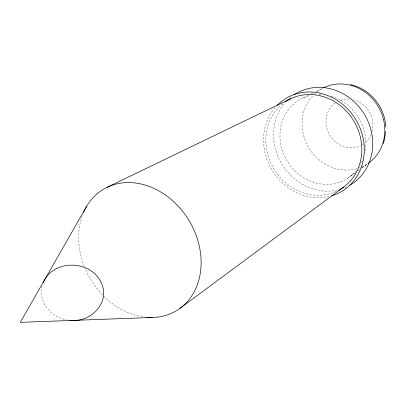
<?xml version="1.0" encoding="UTF-8"?>
<svg xmlns="http://www.w3.org/2000/svg" width="406" height="406" viewBox="0 0 406 406"><rect width="100%" height="100%" fill="white"/><g stroke="black" fill="none" stroke-linecap="round" stroke-linejoin="round"><path stroke-width="0.3" stroke-dasharray="2.03 1.52" d="M372.211 131.194L372.815 127.687A25.456 23.441 59.2 0 0 371.155 115.71L369.597 112.355L367.572 109.25A25.451 23.436 59.1 0 0 358.249 101.464L353.799 99.764M42.112 285.956C37.748 301.734 51.12 317.451 66.477 319.735M335.189 102.931L334.29 103.616A25.446 23.441 59.1 0 0 327.617 112.69L326.566 115.994L326.018 119.46A25.466 23.457 59.1 0 0 327.759 131.194L329.291 134.472L331.271 137.507A25.471 23.462 59.2 0 0 340.35 145.191L342.491 146.17A23.969 22.071 59 0 0 345.826 147.221A25.258 23.264 59.2 0 0 357.153 146.997L360.32 145.825M347.769 178.173L354.945 172.956M359.559 169.596L358.062 170.687L359.087 169.972M362.122 167.734L367.247 164.004A43.995 40.377 59.1 0 1 359.061 168.008M350.916 175.889L354.489 173.301M362.147 167.754L368.785 162.948M362.309 144.764L363.258 144.16M303.069 97.917L308.179 95.395M311.016 93.994L313.285 92.872M316.122 91.467L322.932 88.102M328.89 196.555A54.237 48.913 59 0 1 271.817 169.754A54.237 48.913 59 0 1 275.699 106.895M346.435 187.024A53.171 48.218 59 0 1 343.801 188.145M337.777 190.003A53.171 48.218 59 0 1 281.805 164.095A53.171 48.218 59 0 1 285.251 102.515M289.29 98.44A53.171 48.218 59 0 1 291.955 96.268M145.795 317.208A70.837 57.312 58.7 0 1 85.331 269M84.265 266.412A70.837 57.312 58.7 0 1 82.55 214.916M336.016 191.52A51.679 46.609 59 0 1 273.395 168.104A51.679 46.609 59 0 1 284.449 102.419M356.306 170.566A46.051 41.757 59 0 1 287.245 161.172A46.051 41.757 59 0 1 310.605 95.41M319.03 94.481A46.051 41.757 59 0 1 322.186 94.588M331.25 96.258A46.051 41.757 59 0 1 364.857 152.671M362.284 160.791A46.051 41.757 59 0 1 360.467 164.491M356.742 168.723A43.995 40.377 59.1 0 1 308.946 147.997A43.995 40.377 59.1 0 1 312.6 95.973M314.543 94.014A43.995 40.377 59.1 0 1 315.36 93.268M317.294 91.68A43.995 40.377 59.1 0 1 322.41 88.376M340.157 100.307A25.446 23.431 59.1 0 1 350.337 99.115M371.089 134.523A25.258 23.259 59.2 0 1 365.05 142.785"/><path stroke-width="0.61" d="M385.68 131.534L384.446 139.7L383.223 143.587M43.239 282.612C52.922 259.236 90.096 259.698 100.795 281.881C111.609 302.008 90.203 323.536 69.715 320.212M86.752 206.141L20.3 322.339L152.346 317.477M180.005 308.327L343.669 187.059M107.103 187.313L290.655 98.749M350.464 84.605C369.942 88.741 385.111 107.052 385.685 126.951M277.298 105.195A54.237 48.913 59 0 1 355.854 119.668A54.237 48.913 59 0 1 331.707 195.809M287.204 100.409A53.171 48.218 59 0 1 288.027 99.607M293.822 94.933A53.171 48.218 59 0 1 363.984 113.65A53.171 48.218 59 0 1 349.992 185.166M83.651 212.196A70.837 57.312 58.7 0 1 154.072 188.465A70.837 57.312 58.7 0 1 201.021 266.514A70.837 57.312 58.7 0 1 146.881 317.309M285.362 101.784A51.679 46.609 59 0 1 353.631 120.658A51.679 46.609 59 0 1 338.99 190.038M323.491 87.823A43.995 40.377 59.1 0 1 378.179 106.428A43.995 40.377 59.1 0 1 368.283 163.303"/></g></svg>
